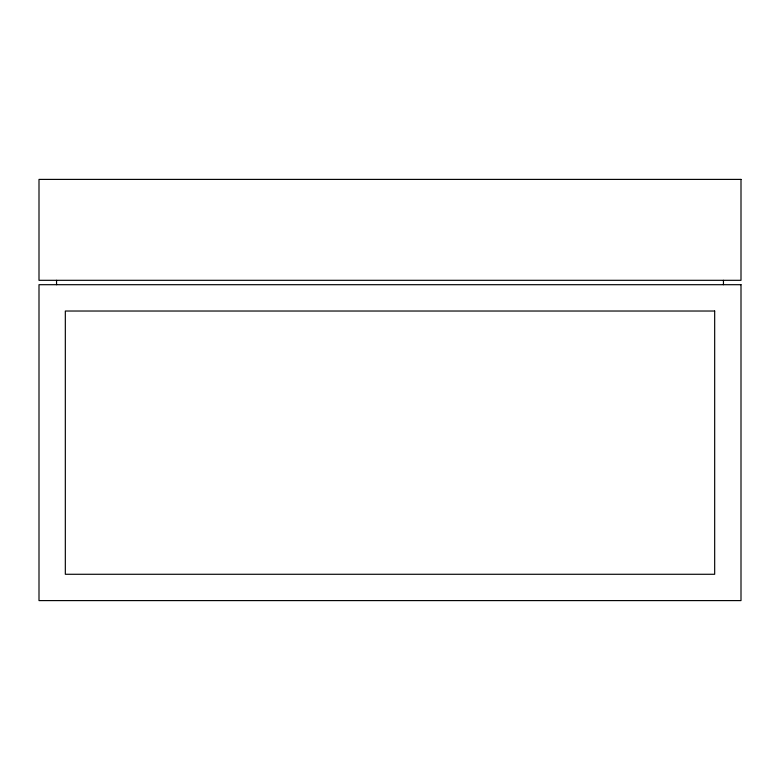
<?xml version="1.0" encoding="UTF-8"?>
<svg xmlns="http://www.w3.org/2000/svg" width="780" height="780" viewBox="0 0 780 780"><rect width="100%" height="100%" fill="white"/><g stroke="black" fill="none" stroke-linecap="round" stroke-linejoin="round"><path stroke-width="1.17" d="M723.45 280.312L723.45 284.7M56.55 280.312L56.55 284.7M741 179.4L39 179.4L39 280.312L741 280.312L741 179.4M741 284.7L39 284.7L39 600.6L741 600.6L741 284.7M714.675 311.025L65.325 311.025L65.325 574.275L714.675 574.275L714.675 311.025"/></g></svg>
